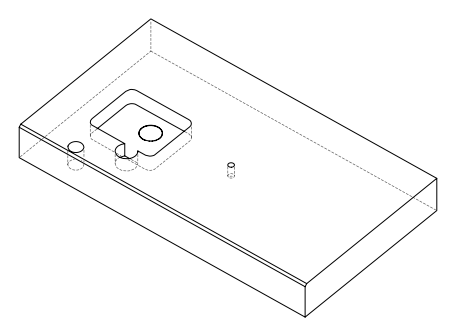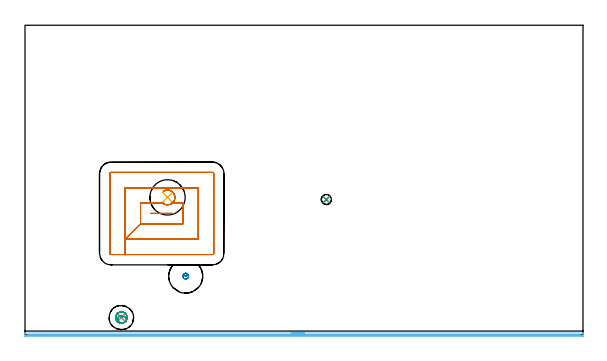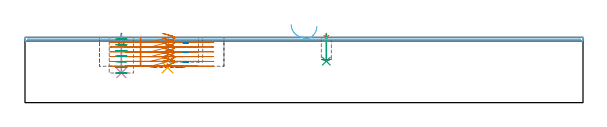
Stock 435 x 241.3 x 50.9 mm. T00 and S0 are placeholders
(PLAN: 9 operations, 7 tool changes, 18.1 min)
(1 SPOT_DRILL | STEP1POCKET | NXT0321_9005460120000 | 0.03 min | 0 mm3)
(2 SPOT_DRILL_1 | STEP1POCKET_2 | NXT0321_9005460120000 | 0.05 min | 183 mm3)
(3 DRILL_BLIND_HOLE_INTO_CENTER | STEP1POCKET | NXT0301_049 | 0.08 min | 835 mm3)
(4 DRILL_BLIND_HOLE_INTO_CENTER_1 | STEP1POCKET_2 | NXT0301_128 | 0.12 min | 2829 mm3)
(5 INDEXABLE_INSERT_DRILL_BLIND_HOLE_FROM_SOLID | STEP1POCKET_3 | NXT0302_026 | 0.02 min | 13751 mm3)
(6 AREA_MILL | FG_CHAMFER_SURFACE | UGT0205_001 | 7.09 min | 1828 mm3)
(7 MILL_RECTANGULAR_POCKET | POCKET_RECTANGULAR_STRAIGHT | UGT0201_008 | Follow Part, ap 4, ae 75% | 9.05 min | 159909 mm3)
(8 MILL_BLIND_HOLE_FROM_SOLID_MATERIAL | STEP1POCKET_1 | UGT0201_105 | Spiral | 0.26 min | 9464 mm3)
(9 MILL_ROUGH_BLIND_HOLE_CONTOUR | STEP1POCKET_2 | NXT0201_013 | Spiral | 1.4 min | 4780 mm3)
(TOOL NXT0321_9005460120000 | NC Spot Drill, 142deg, 12mm, Carbide, Uncoated | D12 PA142 FL30 Z2)
(TOOL NXT0301_049 | Carbide Drill 7.8mm [860.1-0780-039A1-MM 2214] | D7.8 PA140 FL53 Z2)
(TOOL NXT0301_128 | Carbide Drill 12mm [861.1-1200-036A1-GP GC34] | D12 PA150 FL37.4 Z2)
(TOOL NXT0302_026 | Index. Insert Drill 27.5mm [880-D2750L32-03] | D27.5 PA176 FL83 Z2)
(TOOL UGT0205_001 | Chamfer Mill 20 x 3 x 45 deg. | D20 FL50 Z2)
(TOOL UGT0201_008 | End Mill 16 mm | D16 FL32 Z4)
(TOOL UGT0201_105 | End Mill 22 mm | D22 FL25 Z2)
(TOOL NXT0201_013 | ENDMILL 10mm | D10 FL30 Z4)
(OP 1 SPOT_DRILL)
G17 G21 G94 G90
T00 M6
G54
G17 G0 G90 X234.9 Y105.4 S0 M3
G43 Z60.9 H0
G94 G81 G98 Z50.564 F250. R53.9
G80
M5
M2
(OP 2 SPOT_DRILL_1)
G17 G21 G94 G90
T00 M6
G54
G17 G0 G90 X75.1 Y13.4 S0 M3
G43 Z60.9 H0
G94 G81 G98 Z47.9 F250. R53.9
G80
M5
M2
(OP 3 DRILL_BLIND_HOLE_INTO_CENTER)
G17 G21 G94 G90
T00 M6
G54
G17 G0 G90 X234.9 Y105.4 S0 M3
G43 Z60.9 H1
G94 G81 G98 Z32.3 F250. R52.9
G80
M5
M2
(OP 4 DRILL_BLIND_HOLE_INTO_CENTER_1)
G17 G21 G94 G90
T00 M6
G54
G17 G0 G90 X75.1 Y13.4 S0 M3
G43 Z60.9 H1
G94 G81 G98 Z23.1 F250. R52.9
G80
M5
M2
(OP 5 INDEXABLE_INSERT_DRILL_BLIND_HOLE_FROM_SOLID)
G17 G21 G94 G90
T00 M6
G54
G17 G0 G90 X111.1 Y107.1 S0 M3
G43 Z60.9 H1
G94 G81 G98 Z27.4 F250. R30.4
G80
M5
M2
(OP 6 AREA_MILL)
G17 G21 G94 G90
T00 M6
G54
G17 G0 G90 X207.5 Y1.4 S1061 M3
G43 Z60.9 H0
G94 G1 X207.538 Z60.028 F250.
X207.652 Z59.163
X207.841 Z58.312
X208.103 Z57.48
X208.437 Z56.674
X208.84 Z55.9
X209.308 Z55.164
X209.84 Z54.472
X210.429 Z53.829
X211.072 Z53.239
X211.764 Z52.708
X212.5 Z52.24
X213.274 Z51.837
X214.08 Z51.503
X214.912 Z51.241
X215.763 Z51.052
X216.628 Z50.938
X217.5 Z50.9
X434.816
X434.99 Y1.397 Z50.888
X434.994 Y1.354 Z50.845
X435. Y0.938 Z50.438
Y0.683 Z50.182
Y-0.05 Z49.445
Y-1.305 Z48.192
X434.998 Y-1.491 Z48.005
X434.534 Y-1.5 Z48.
X0.631
X0.465 Y-1.499 Z48.001
X0.002 Y-1.491 Z48.005
X0. Y-1.305 Z48.192
Y-0.05 Z49.445
Y0.683 Z50.182
Y0.938 Z50.438
X0.006 Y1.354 Z50.845
X0.01 Y1.397 Z50.888
X0.184 Y1.4 Z50.9
X217.5
Y-0.014 Z49.486
X432.545 Y-0.015 Z49.485
X432.58 Y-0.017 Z49.483
X432.923 Y-0.05 Z49.45
X432.614 Y-0.084 Z49.416
X432.58 Y-0.085 Z49.415
X2.455
X2.42 Y-0.083 Z49.417
X2.077 Y-0.05 Z49.45
X2.386 Y-0.017 Z49.483
X2.42 Y-0.015 Z49.485
X217.5 Y-0.014 Z49.486
X218.372 Z49.524
X219.236 Z49.638
X220.088 Z49.826
X220.92 Z50.089
X221.726 Z50.423
X222.5 Z50.825
X223.236 Z51.294
X223.928 Z51.825
X224.571 Z52.415
X225.16 Z53.058
X225.691 Z53.75
X226.16 Z54.486
X226.563 Z55.26
X226.897 Z56.065
X227.159 Z56.897
X227.348 Z57.749
X227.462 Z58.614
X227.5 Z59.486
G0 Z60.9
M5
M2
(OP 7 MILL_RECTANGULAR_POCKET)
G17 G21 G94 G90
T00 M6
G54
G17 G0 G90 X107.997 Y111.943 S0 M3
G43 Z60.9 H0
Z53.9
G94 G1 X108.631 Y112.299 Z53.705 F250.
X109.473 Y112.619 Z53.463
X110.355 Y112.803 Z53.222
X111.255 Y112.849 Z52.981
X112.151 Y112.755 Z52.739
X113.022 Y112.522 Z52.498
X113.846 Y112.158 Z52.256
X114.135 Y111.979 Z52.165
X114.424 Y111.798 Z52.074
X115.106 Y111.227 Z51.835
X115.693 Y110.558 Z51.597
X116.171 Y109.807 Z51.358
X116.528 Y108.992 Z51.12
X116.756 Y108.131 Z50.881
X116.849 Y107.246 Z50.643
X116.806 Y106.357 Z50.404
X116.744 Y106.022 Z50.313
X116.681 Y105.696 Z50.224
X116.581 Y105.379 Z50.135
X116.479 Y105.055 Z50.044
X116.112 Y104.274 Z49.813
X115.632 Y103.556 Z49.582
X115.051 Y102.918 Z49.35
X114.791 Y102.7 Z49.259
X114.531 Y102.481 Z49.168
X114.114 Y102.198 Z49.033
X113.674 Y101.953 Z48.898
X113.362 Y101.819 Z48.807
X113.05 Y101.685 Z48.716
X112.164 Y101.444 Z48.47
X111.252 Y101.346 Z48.225
X110.335 Y101.395 Z47.979
X109.438 Y101.589 Z47.733
X108.583 Y101.923 Z47.487
X107.793 Y102.389 Z47.241
X107.527 Y102.6 Z47.15
X90.1 F500.
Y86.5
X123.1
Y102.6
X114.669
G0 X107.109 Y94.5 Z53.9
G1 X115.1 Z51.759 F250.
Y94.6 Z51.732
X98.1 Z47.177
Y94.5 Z47.15
X115.1 F500.
Y94.6
X98.1
Y94.5
G0 Z60.9
X90.1 Y86.5
Z50.15
G1 Z47.15 F250.
X78.1 Y74.5 F500.
X135.1
Y114.6
X78.1
Y74.5
Y62.5
X146.
G3 X147.1 Y63.6 R1.1
G1 Y125.5
G3 X146. Y126.6 R1.1
G1 X67.2
G3 X66.1 Y125.5 R1.1
G1 Y63.6
G3 X67.2 Y62.5 R1.1
G1 X78.1
X79.1
G0 X107.996 Y111.943 Z50.15
G1 X108.628 Y112.298 Z49.955 F250.
X109.471 Y112.618 Z49.714
X110.353 Y112.803 Z49.472
X111.254 Y112.849 Z49.231
X112.15 Y112.755 Z48.989
X113.021 Y112.523 Z48.748
X113.846 Y112.158 Z48.506
X114.135 Y111.979 Z48.415
X114.424 Y111.798 Z48.324
X115.106 Y111.227 Z48.085
X115.693 Y110.558 Z47.847
X116.171 Y109.807 Z47.608
X116.528 Y108.992 Z47.37
X116.756 Y108.131 Z47.131
X116.849 Y107.246 Z46.893
X116.806 Y106.357 Z46.654
X116.744 Y106.022 Z46.563
X116.68 Y105.689 Z46.472
X116.42 Y104.907 Z46.251
X116.052 Y104.171 Z46.031
X115.583 Y103.494 Z45.81
X115.022 Y102.891 Z45.59
X114.382 Y102.374 Z45.369
X113.674 Y101.953 Z45.148
X113.362 Y101.819 Z45.057
X113.05 Y101.685 Z44.966
X112.164 Y101.444 Z44.72
X111.252 Y101.346 Z44.475
X110.335 Y101.395 Z44.229
X109.438 Y101.589 Z43.983
X108.583 Y101.923 Z43.737
X107.793 Y102.389 Z43.491
X107.527 Y102.6 Z43.4
X90.1 F500.
Y86.5
X123.1
Y102.6
X114.669
G0 X107.109 Y94.5 Z50.15
G1 X115.1 Z48.009 F250.
Y94.6 Z47.982
X98.1 Z43.427
Y94.5 Z43.4
X115.1 F500.
Y94.6
X98.1
Y94.5
G0 Z60.9
X90.1 Y86.5
Z46.4
G1 Z43.4 F250.
X78.1 Y74.5 F500.
X135.1
Y114.6
X78.1
Y74.5
Y62.5
X146.
G3 X147.1 Y63.6 R1.1
G1 Y125.5
G3 X146. Y126.6 R1.1
G1 X67.2
G3 X66.1 Y125.5 R1.1
G1 Y63.6
G3 X67.2 Y62.5 R1.1
G1 X78.1
X79.1
G0 X107.997 Y111.944 Z46.4
G1 X108.628 Y112.298 Z46.206 F250.
X109.471 Y112.618 Z45.964
X110.353 Y112.803 Z45.723
X111.253 Y112.849 Z45.481
X112.149 Y112.755 Z45.24
X113.02 Y112.523 Z44.998
X113.845 Y112.159 Z44.757
X114.134 Y111.98 Z44.666
X114.422 Y111.799 Z44.575
X114.844 Y111.468 Z44.431
X115.234 Y111.099 Z44.287
X115.455 Y110.841 Z44.196
X115.676 Y110.582 Z44.105
X116.16 Y109.828 Z43.865
X116.523 Y109.009 Z43.625
X116.754 Y108.143 Z43.385
X116.85 Y107.252 Z43.144
X116.806 Y106.357 Z42.904
X116.744 Y106.022 Z42.813
X116.68 Y105.689 Z42.722
X116.42 Y104.907 Z42.502
X116.052 Y104.171 Z42.281
X115.583 Y103.494 Z42.06
X115.022 Y102.891 Z41.84
X114.382 Y102.374 Z41.619
X113.674 Y101.953 Z41.398
X113.362 Y101.819 Z41.307
X113.05 Y101.685 Z41.216
X112.164 Y101.444 Z40.97
X111.252 Y101.346 Z40.725
X110.335 Y101.395 Z40.479
X109.438 Y101.589 Z40.233
X108.583 Y101.923 Z39.987
X107.793 Y102.389 Z39.741
X107.527 Y102.6 Z39.65
X90.1 F500.
Y86.5
X123.1
Y102.6
X114.669
G0 X107.109 Y94.5 Z46.4
G1 X115.1 Z44.259 F250.
Y94.6 Z44.232
X98.1 Z39.677
Y94.5 Z39.65
X115.1 F500.
Y94.6
X98.1
Y94.5
G0 Z60.9
X90.1 Y86.5
Z42.65
G1 Z39.65 F250.
X78.1 Y74.5 F500.
X135.1
Y114.6
X78.1
Y74.5
Y62.5
X146.
G3 X147.1 Y63.6 R1.1
G1 Y125.5
G3 X146. Y126.6 R1.1
G1 X67.2
G3 X66.1 Y125.5 R1.1
G1 Y63.6
G3 X67.2 Y62.5 R1.1
G1 X78.1
X79.1
G0 X107.996 Y111.943 Z42.65
G1 X108.628 Y112.298 Z42.456 F250.
X109.434 Y112.607 Z42.224
X110.278 Y112.792 Z41.993
X111.139 Y112.851 Z41.762
X111.999 Y112.78 Z41.53
X112.839 Y112.583 Z41.299
X113.641 Y112.263 Z41.068
X114.136 Y111.979 Z40.915
X114.424 Y111.798 Z40.824
X115.106 Y111.227 Z40.585
X115.693 Y110.558 Z40.347
X116.171 Y109.807 Z40.108
X116.528 Y108.992 Z39.87
X116.756 Y108.131 Z39.631
X116.849 Y107.246 Z39.393
X116.806 Y106.357 Z39.154
X116.744 Y106.022 Z39.063
X116.68 Y105.689 Z38.972
X116.42 Y104.907 Z38.752
X116.052 Y104.171 Z38.531
X115.583 Y103.494 Z38.31
X115.022 Y102.891 Z38.09
X114.382 Y102.374 Z37.869
X113.674 Y101.953 Z37.648
X113.362 Y101.819 Z37.557
X113.05 Y101.685 Z37.466
X112.164 Y101.444 Z37.22
X111.252 Y101.346 Z36.975
X110.335 Y101.395 Z36.729
X109.438 Y101.589 Z36.483
X108.583 Y101.923 Z36.237
X107.793 Y102.389 Z35.991
X107.527 Y102.6 Z35.9
X90.1 F500.
Y86.5
X123.1
Y102.6
X114.669
G0 X107.109 Y94.5 Z42.65
G1 X115.1 Z40.509 F250.
Y94.6 Z40.482
X98.1 Z35.927
Y94.5 Z35.9
X115.1 F500.
Y94.6
X98.1
Y94.5
G0 Z60.9
X90.1 Y86.5
Z38.9
G1 Z35.9 F250.
X78.1 Y74.5 F500.
X135.1
Y114.6
X78.1
Y74.5
Y62.5
X146.
G3 X147.1 Y63.6 R1.1
G1 Y125.5
G3 X146. Y126.6 R1.1
G1 X67.2
G3 X66.1 Y125.5 R1.1
G1 Y63.6
G3 X67.2 Y62.5 R1.1
G1 X78.1
X79.1
G0 X107.996 Y111.943 Z38.9
G1 X108.628 Y112.298 Z38.706 F250.
X109.435 Y112.607 Z38.474
X110.279 Y112.793 Z38.243
X111.14 Y112.851 Z38.011
X112.001 Y112.78 Z37.78
X112.842 Y112.582 Z37.548
X113.644 Y112.262 Z37.317
X114.137 Y111.979 Z37.165
X114.425 Y111.797 Z37.073
X114.819 Y111.49 Z36.939
X115.064 Y111.254 Z36.848
X115.31 Y111.018 Z36.757
X115.835 Y110.36 Z36.532
X116.259 Y109.634 Z36.306
X116.574 Y108.853 Z36.081
X116.773 Y108.035 Z35.855
X116.85 Y107.197 Z35.63
X116.806 Y106.357 Z35.404
X116.744 Y106.022 Z35.313
X116.68 Y105.689 Z35.222
X116.457 Y105. Z35.028
X116.151 Y104.344 Z34.834
X115.764 Y103.732 Z34.64
X115.549 Y103.469 Z34.549
X115.335 Y103.205 Z34.458
X114.961 Y102.835 Z34.317
X114.696 Y102.622 Z34.226
X114.431 Y102.409 Z34.135
X113.718 Y101.978 Z33.911
X112.95 Y101.653 Z33.688
X112.144 Y101.443 Z33.465
X111.315 Y101.351 Z33.241
X110.482 Y101.379 Z33.018
X109.662 Y101.527 Z32.795
X109.338 Y101.631 Z32.704
X109.016 Y101.735 Z32.613
X108.198 Y102.129 Z32.37
X107.916 Y102.317 Z32.279
X107.716 Y102.45 Z32.214
X107.528 Y102.6 Z32.15
X90.1 F500.
Y86.5
X123.1
Y102.6
X114.669
G0 X107.109 Y94.5 Z38.9
G1 X115.1 Z36.759 F250.
Y94.6 Z36.732
X98.1 Z32.177
Y94.5 Z32.15
X115.1 F500.
Y94.6
X98.1
Y94.5
G0 Z60.9
X90.1 Y86.5
Z35.15
G1 Z32.15 F250.
X78.1 Y74.5 F500.
X135.1
Y114.6
X78.1
Y74.5
Y62.5
X146.
G3 X147.1 Y63.6 R1.1
G1 Y125.5
G3 X146. Y126.6 R1.1
G1 X67.2
G3 X66.1 Y125.5 R1.1
G1 Y63.6
G3 X67.2 Y62.5 R1.1
G1 X78.1
X79.1
G0 X107.995 Y111.943 Z35.15
G1 X108.741 Y112.35 Z34.922 F250.
X109.57 Y112.646 Z34.686
X110.435 Y112.813 Z34.45
X111.314 Y112.847 Z34.214
X112.189 Y112.748 Z33.979
X113.038 Y112.517 Z33.743
X113.843 Y112.16 Z33.507
X114.472 Y111.764 Z33.308
X115.139 Y111.195 Z33.073
X115.713 Y110.532 Z32.838
X116.18 Y109.789 Z32.603
X116.53 Y108.985 Z32.368
X116.755 Y108.137 Z32.133
X116.849 Y107.266 Z31.898
X116.81 Y106.389 Z31.663
X116.646 Y105.563 Z31.437
X116.439 Y104.953 Z31.264
X116.165 Y104.37 Z31.092
X115.828 Y103.821 Z30.919
X115.618 Y103.554 Z30.828
X115.408 Y103.287 Z30.737
X114.955 Y102.829 Z30.565
X114.69 Y102.617 Z30.474
X114.425 Y102.405 Z30.383
X113.712 Y101.975 Z30.16
X112.946 Y101.652 Z29.937
X112.14 Y101.442 Z29.714
X111.313 Y101.351 Z29.491
X110.482 Y101.379 Z29.268
X109.663 Y101.527 Z29.045
X109.339 Y101.631 Z28.954
X109.016 Y101.735 Z28.863
X108.194 Y102.132 Z28.618
X107.912 Y102.32 Z28.527
X107.714 Y102.452 Z28.464
X107.528 Y102.6 Z28.4
X90.1 F500.
Y86.5
X123.1
Y102.6
X114.669
G0 X107.109 Y94.5 Z35.15
G1 X115.1 Z33.009 F250.
Y94.6 Z32.982
X98.1 Z28.427
Y94.5 Z28.4
X115.1 F500.
Y94.6
X98.1
Y94.5
G0 Z60.9
X90.1 Y86.5
Z31.4
G1 Z28.4 F250.
X78.1 Y74.5 F500.
X135.1
Y114.6
X78.1
Y74.5
Y62.5
X146.
G3 X147.1 Y63.6 R1.1
G1 Y125.5
G3 X146. Y126.6 R1.1
G1 X67.2
G3 X66.1 Y125.5 R1.1
G1 Y63.6
G3 X67.2 Y62.5 R1.1
G1 X78.1
X79.1
G0 Z60.9
M5
M2
(OP 8 MILL_BLIND_HOLE_FROM_SOLID_MATERIAL)
G17 G21 G94 G90
T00 M6
G54
G17 G0 G90 X125.3 Y45.7 S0 M3
G43 Z60.9 H0
Z46.467
G94 G3 X126.425 Y46.825 R1.125 F250.
X125.3 Y47.95 R1.125
X123.05 Y45.7 R2.25
X125.3 Y47.95 R-2.25
X124.175 Y46.825 R1.125
X125.3 Y45.7 R1.125
G0 Z39.033
G3 X126.425 Y46.825 R1.125
X125.3 Y47.95 R1.125
X123.05 Y45.7 R2.25
X125.3 Y47.95 R-2.25
X124.175 Y46.825 R1.125
X125.3 Y45.7 R1.125
G0 Z31.6
G3 X126.425 Y46.825 R1.125
X125.3 Y47.95 R1.125
X123.05 Y45.7 R2.25
X125.3 Y47.95 R-2.25
X124.175 Y46.825 R1.125
X125.3 Y45.7 R1.125
G0 Z60.9
M5
M2
(OP 9 MILL_ROUGH_BLIND_HOLE_CONTOUR)
G17 G21 G94 G90
T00 M6
G54
G17 G0 G90 X75.1 Y13.4 S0 M3
G43 Z60.9 H0
Z49.5
G94 G3 X75.344 Y14.796 R0.719 F250.
X73.007 Y14.154 R2.104
X73.673 Y9.822 R2.939
X78.529 Y10.563 R3.691
X77.937 Y16.829 R4.45
X78.529 Y10.563 R-4.45
X78.233 Y13.696 R2.225
X75.1 Y13.4 R2.225
G0 Z45.1
G3 X75.344 Y14.796 R0.719
X73.007 Y14.154 R2.104
X73.673 Y9.822 R2.939
X78.529 Y10.563 R3.691
X77.937 Y16.829 R4.45
X78.529 Y10.563 R-4.45
X78.233 Y13.696 R2.225
X75.1 Y13.4 R2.225
G0 Z40.7
G3 X75.344 Y14.796 R0.719
X73.007 Y14.154 R2.104
X73.673 Y9.822 R2.939
X78.529 Y10.563 R3.691
X77.937 Y16.829 R4.45
X78.529 Y10.563 R-4.45
X78.233 Y13.696 R2.225
X75.1 Y13.4 R2.225
G0 Z36.3
G3 X75.344 Y14.796 R0.719
X73.007 Y14.154 R2.104
X73.673 Y9.822 R2.939
X78.529 Y10.563 R3.691
X77.937 Y16.829 R4.45
X78.529 Y10.563 R-4.45
X78.233 Y13.696 R2.225
X75.1 Y13.4 R2.225
G0 Z31.9
G3 X75.344 Y14.796 R0.719
X73.007 Y14.154 R2.104
X73.673 Y9.822 R2.939
X78.529 Y10.563 R3.691
X77.937 Y16.829 R4.45
X78.529 Y10.563 R-4.45
X78.233 Y13.696 R2.225
X75.1 Y13.4 R2.225
G0 Z27.5
G3 X75.344 Y14.796 R0.719
X73.007 Y14.154 R2.104
X73.673 Y9.822 R2.939
X78.529 Y10.563 R3.691
X77.937 Y16.829 R4.45
X78.529 Y10.563 R-4.45
X78.233 Y13.696 R2.225
X75.1 Y13.4 R2.225
G0 Z23.1
G3 X75.344 Y14.796 R0.719
X73.007 Y14.154 R2.104
X73.673 Y9.822 R2.939
X78.529 Y10.563 R3.691
X77.937 Y16.829 R4.45
X78.529 Y10.563 R-4.45
X78.233 Y13.696 R2.225
X75.1 Y13.4 R2.225
G0 Z60.9
M5
M2
